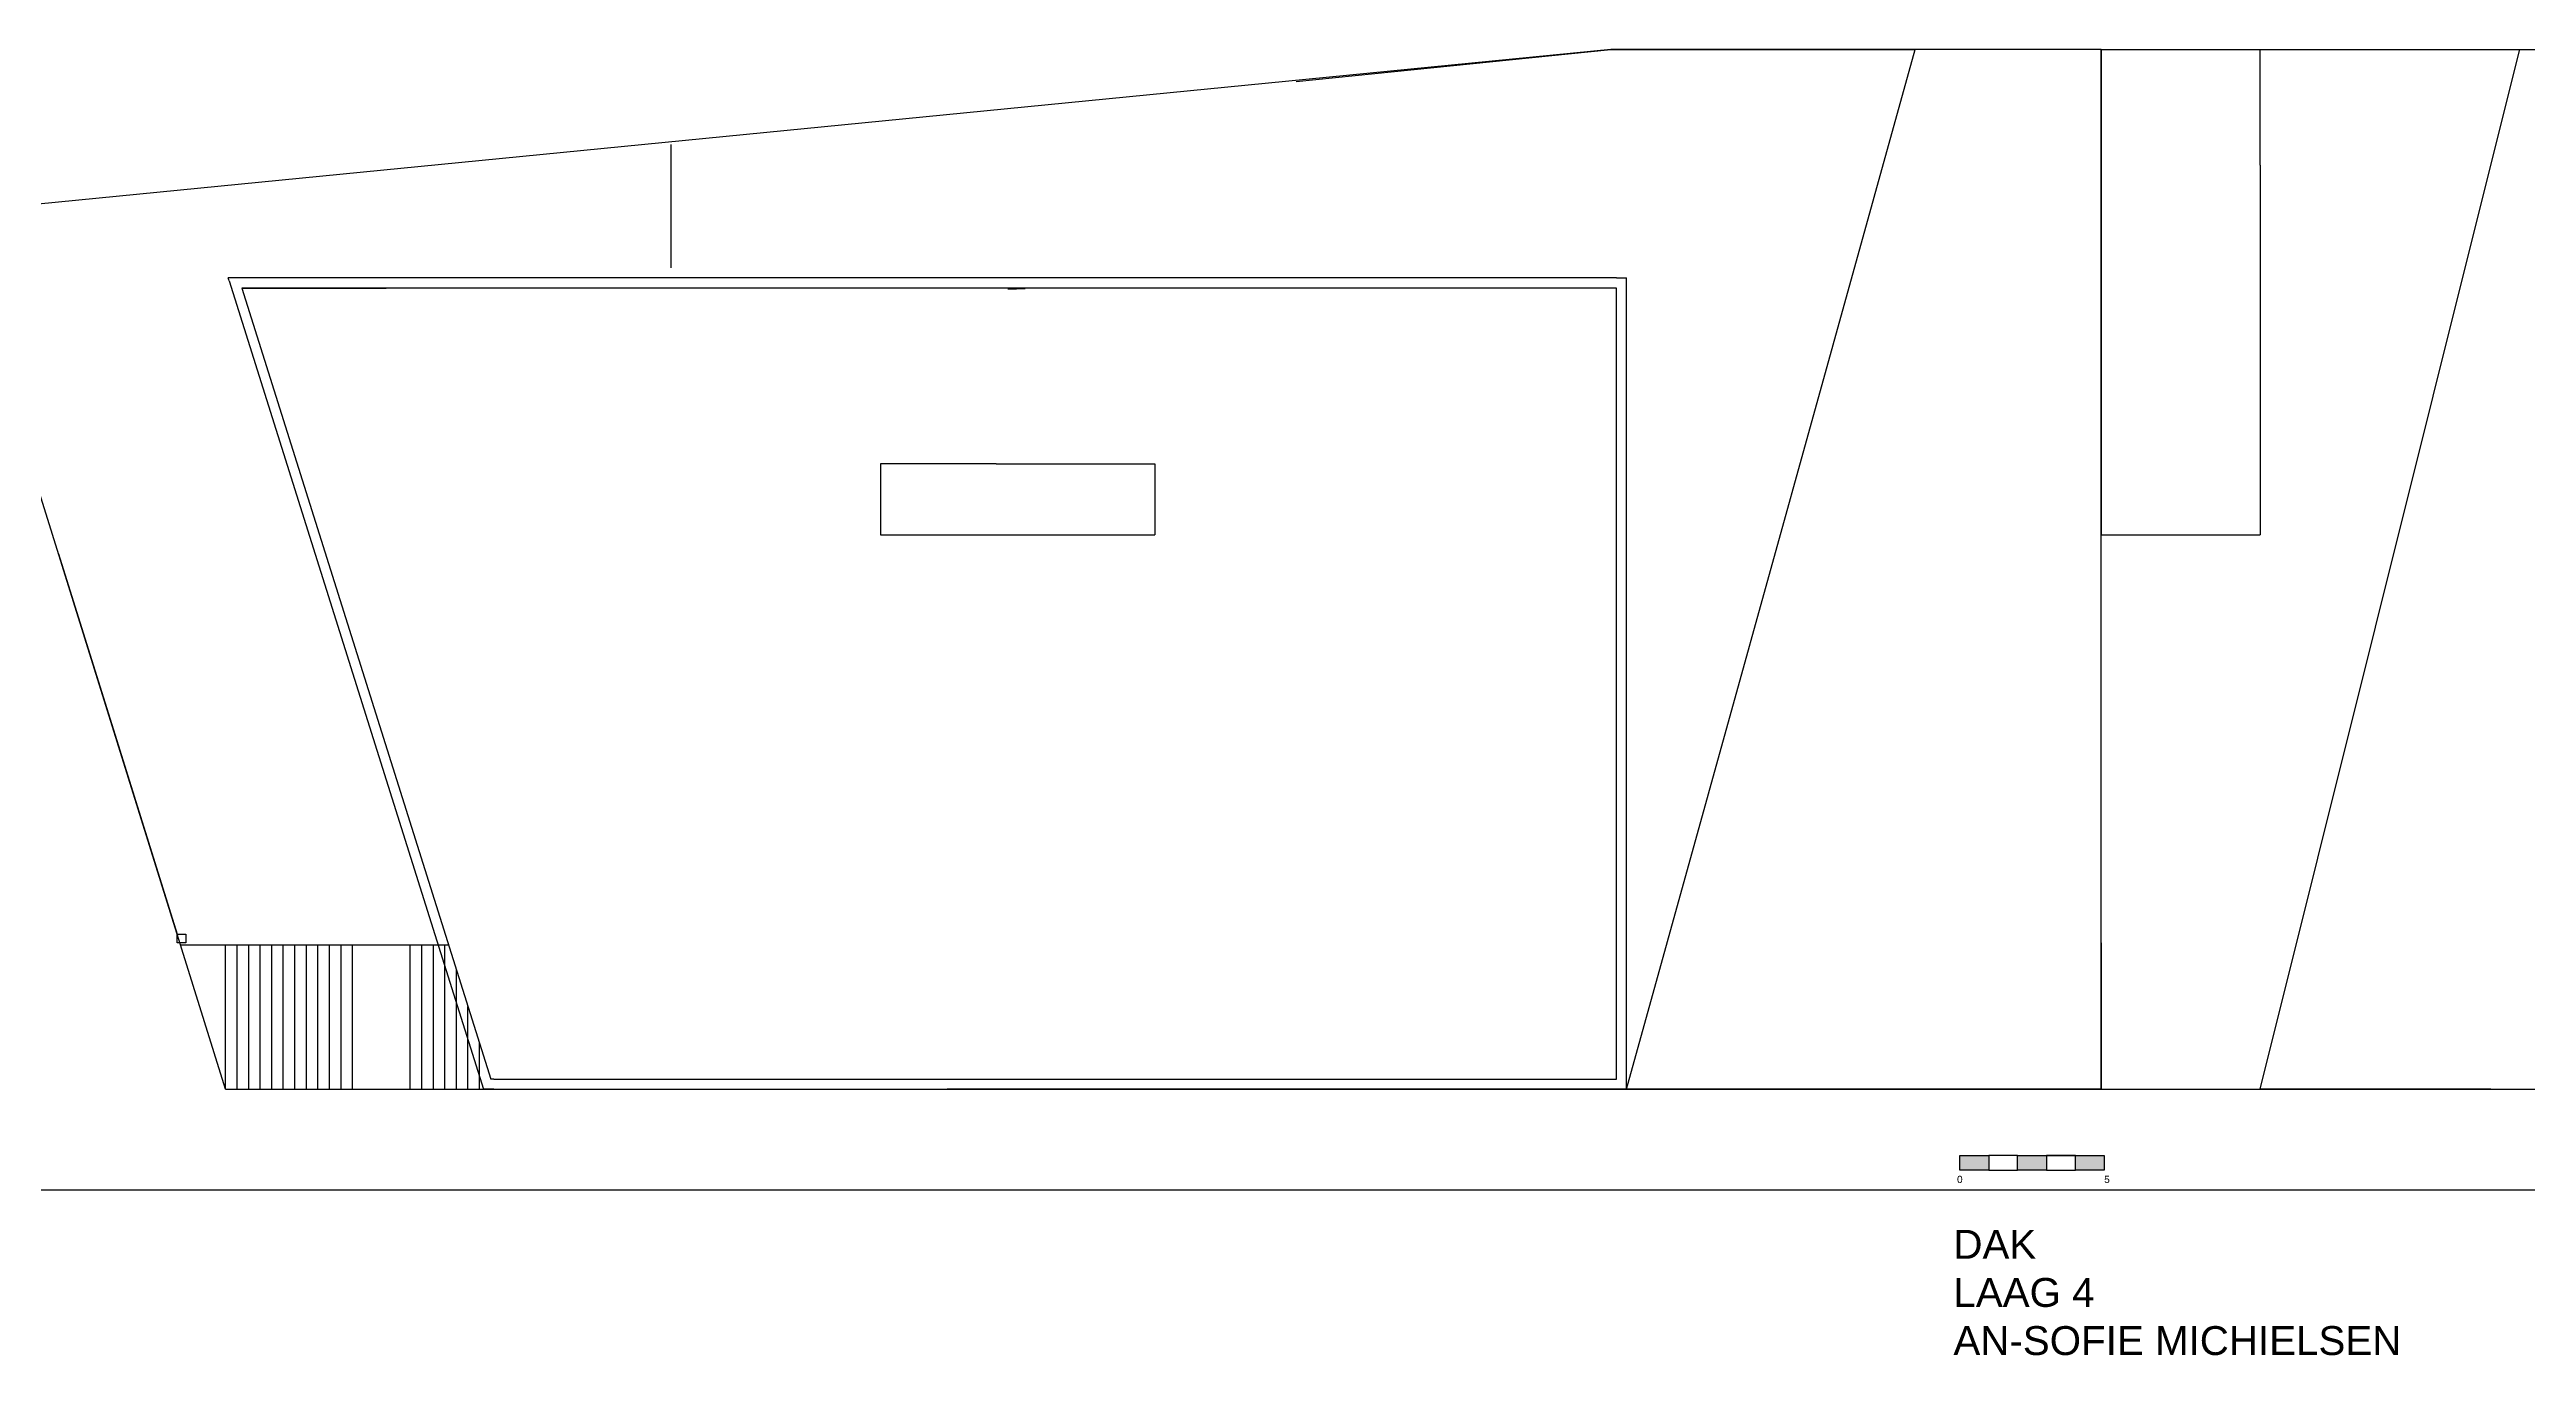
# Model space of a CAD drawing. Header units: millimetres. Extents: x -5657 to 14604, y -1609 to 2067.
# Drawn here: x 13313 to 14171, y 1391 to 1843 of the extents above; entities that cross this region are included whole.
import ezdxf

# ---------------------------------------------------------------- set-up
doc = ezdxf.new("R2010")
doc.units = ezdxf.units.MM
doc.layers.get('0').update_dxf_attribs({"color": 4})
for name, color, linetype in [('gelijkvloers', 80, 'Continuous'), ('laag 3', 20, 'Continuous'), ('laag 4.1', 10, 'Continuous'), ('laag 4.2', 12, 'Continuous')]:
    doc.layers.add(name, color=color, linetype=linetype)
doc.styles.get("Standard").update_dxf_attribs({"font": 'arial.ttf'})

msp = doc.modelspace()

# ---------------------------------------------------------------- hatches: boundary and pattern name
at = {"linetype": 'Continuous', "transparency": 33554539}
h = msp.add_hatch(color=256, dxfattribs=at)
h.dxf.hatch_style = 1
h.paths.add_polyline_path([(13985.11, 1460), (13975.11, 1460), (13975.11, 1455), (13985.11, 1455)])
h.paths.add_polyline_path([(14005.11, 1460), (13995.11, 1460), (13995.11, 1455), (14005.11, 1455)])
h.paths.add_polyline_path([(14025.11, 1460), (14015.11, 1460), (14015.11, 1455), (14025.11, 1455)])

# ---------------------------------------------------------------- linework, layer by layer
at = {"linetype": 'Continuous'}
for p, q in [((13854.11, 1843), (13264.11, 1785)), ((14024.11, 1843), (13854.11, 1843)), ((14024.11, 1483), (14024.11, 1843)), ((14024.11, 1843), (14438.11, 1843)), ((14024.11, 1483), (14024.11, 1843)), ((14024.11, 1843), (14024.11, 1796)), ((14024.11, 1843), (14024.11, 1796)), ((14079.11, 1803), (14079.11, 1843)), ((14159.11, 1803), (14169.11, 1843)), ((14079.11, 1803), (14079.11, 1675)), ((14024.11, 1796), (14024.11, 1717)), ((14024.11, 1796), (14024.11, 1796)), ((13374.11, 1483), (13279.73, 1785)), ((14024.11, 1717), (14024.11, 1675)), ((14024.11, 1603.7), (14024.11, 1678.7)), ((14024.11, 1675), (14079.11, 1675)), ((14024.11, 1533.7), (14024.11, 1603.7)), ((14024.11, 1533.7), (14024.11, 1483)), ((13374.11, 1483), (13467.11, 1483)), ((13374.11, 1483), (14024.11, 1483)), ((13467.11, 1483), (13545.11, 1483)), ((13545.11, 1483), (13565.11, 1483)), ((13565.11, 1483), (13641.11, 1483)), ((13732.11, 1483), (13624.11, 1483)), ((13818.11, 1483), (13732.11, 1483)), ((13948.11, 1483), (13818.11, 1483)), ((14024.11, 1483), (13948.11, 1483)), ((13948.11, 1483), (13948.11, 1483)), ((14024.11, 1483), (14254.11, 1483)), ((13975.11, 1455), (13975.11, 1460)), ((13975.11, 1460), (13985.11, 1460)), ((13995.11, 1460), (13985.11, 1460)), ((13985.11, 1460), (13985.11, 1455)), ((13985.11, 1460), (13985.11, 1455)), ((13995.11, 1455), (13995.11, 1460)), ((13995.11, 1460), (14025.11, 1460)), ((14015.11, 1460), (14005.11, 1460)), ((14005.11, 1460), (14005.11, 1455)), ((14015.11, 1455), (14015.11, 1460)), ((14025.11, 1460), (14025.11, 1455)), ((13985.11, 1455), (13975.11, 1455)), ((13985.11, 1455), (13995.11, 1455)), ((14005.11, 1455), (13995.11, 1455)), ((14005.11, 1455), (14015.11, 1455)), ((14025.11, 1455), (14015.11, 1455))]:
    msp.add_line(p, q, dxfattribs=at)
for p, q in [((14024.11, 1483), (14024.11, 1803)), ((14079.11, 1483), (14159.11, 1803)), ((13316.16, 1668.42), (13334.66, 1609.24)), ((13334.66, 1609.24), (13357.32, 1536.7)), ((13374.11, 1483), (14024.11, 1483)), ((14159.11, 1483), (14079.11, 1483)), ((14604.11, 1448), (13274.11, 1448))]:
    msp.add_line(p, q)
at = {"layer": 'gelijkvloers', "linetype": 'Continuous'}
for p, q in [((13374.11, 1483), (13374.11, 1533)), ((13378.11, 1483), (13378.11, 1533)), ((13382.11, 1483), (13382.11, 1533)), ((13386.11, 1483), (13386.11, 1533)), ((13390.11, 1483), (13390.11, 1533)), ((13394.11, 1483), (13394.11, 1533)), ((13398.11, 1483), (13398.11, 1533)), ((13402.11, 1483), (13402.11, 1533)), ((13406.11, 1483), (13406.11, 1533)), ((13410.11, 1483), (13410.11, 1533)), ((13414.11, 1483), (13414.11, 1533)), ((13418.11, 1483), (13418.11, 1533)), ((13438.11, 1483), (13438.11, 1533)), ((13442.11, 1483), (13442.11, 1533)), ((13446.11, 1483), (13446.11, 1533)), ((13450.11, 1483), (13450.11, 1533)), ((13454.11, 1483), (13454.11, 1524.3)), ((13454.11, 1483), (13454.11, 1524.3)), ((13458.11, 1483), (13458.11, 1511.59)), ((13462.11, 1483), (13462.11, 1498.89))]:
    msp.add_line(p, q, dxfattribs=at)
at = {"layer": 'laag 3', "linetype": 'Continuous'}
for p, q in [((13745.11, 1831.99), (13799.61, 1837.5)), ((13799.61, 1837.5), (13854.11, 1843)), ((13854.11, 1843), (13959.61, 1843)), ((13859.61, 1483), (13959.61, 1843)), ((13528.48, 1767.41), (13528.48, 1810.12)), ((13358.48, 1533), (13451.37, 1533))]:
    msp.add_line(p, q, dxfattribs=at)
at = {"layer": 'laag 4.1', "linetype": 'Continuous'}
for p, q in [((13378.69, 1763.91), (13375.02, 1763.91)), ((13375.35, 1762.86), (13375.02, 1763.91)), ((13856.11, 1763.91), (13859.61, 1763.91)), ((13467.11, 1486.5), (13466, 1486.5)), ((13467.11, 1483), (13463.44, 1483)), ((13859.61, 1483), (13856.11, 1483))]:
    msp.add_line(p, q, dxfattribs=at)
at = {"layer": 'laag 4.2', "linetype": 'Continuous'}
for p, q in [((13375.35, 1762.86), (13463.44, 1483)), ((13856.11, 1763.91), (13378.69, 1763.91)), ((13379.79, 1760.41), (13466, 1486.5)), ((13856.11, 1760.41), (13379.79, 1760.41)), ((13379.79, 1760.41), (13429.79, 1760.41)), ((13651.24, 1760.11), (13645.24, 1760.11)), ((13645.24, 1760.11), (13648.24, 1760.11)), ((13856.11, 1486.5), (13856.11, 1760.41)), ((13859.61, 1483), (13859.61, 1763.91)), ((13601.11, 1699.58), (13601.11, 1675)), ((13641.11, 1699.58), (13601.11, 1699.58)), ((13641.11, 1699.58), (13696.11, 1699.58)), ((13696.11, 1699.58), (13696.11, 1675)), ((13601.11, 1675), (13641.11, 1675)), ((13641.11, 1675), (13696.11, 1675)), ((13357.32, 1536.7), (13360.32, 1536.7)), ((13357.32, 1533.7), (13357.32, 1536.7)), ((13360.32, 1536.7), (13360.32, 1533.7)), ((13360.32, 1533.7), (13357.32, 1533.7)), ((13467.11, 1486.5), (13856.11, 1486.5)), ((13467.11, 1483), (13856.11, 1483))]:
    msp.add_line(p, q, dxfattribs=at)

# ---------------------------------------------------------------- texts
at = {"linetype": 'Continuous', "char_height": 2.5, "attachment_point": 1}
for s, width, insert in [('0', 4, (13974.11, 1453)), ('5', 9, (14025.11, 1453))]:
    msp.add_mtext_dynamic_manual_height_columns(s, width=width, gutter_width=12.5, heights=[0], dxfattribs=dict(at, insert=insert))
at = {"layer": 'gelijkvloers', "linetype": 'Continuous', "ltscale": 2, "insert": (13972.86, 1434.27), "char_height": 10, "attachment_point": 1}
msp.add_mtext_dynamic_manual_height_columns('DAK\\PLAAG 4\\PAN-SOFIE MICHIELSEN', width=323, gutter_width=12.5, heights=[0], dxfattribs=at)

doc.saveas('drawing.dxf')
